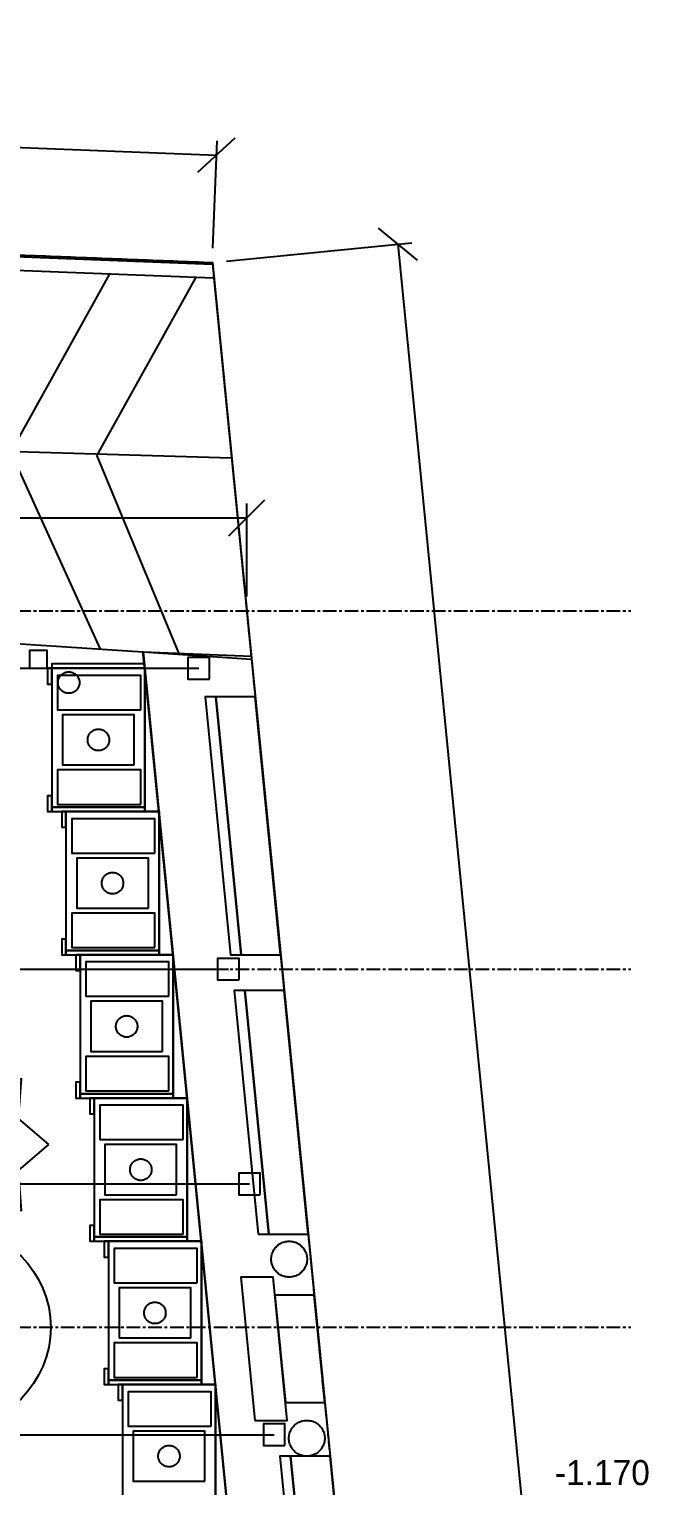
# Model space of a CAD drawing. Header units: millimetres. Extents: x -74219 to 26724, y -11313 to 45223.
# Drawn here: x 7097 to 15960, y 24885 to 45223 of the extents above; entities that cross this region are included whole.
import ezdxf

# ---------------------------------------------------------------- set-up
doc = ezdxf.new("R2010")
doc.units = ezdxf.units.MM
doc.linetypes.add('CENTER', pattern=[5.08, 3.175, -0.635, 0.635, -0.635])
doc.linetypes.add('DASHDOT', pattern=[3.556, 2.54, -0.508, 0, -0.508])
for name, color, linetype in [('SMK-CONTEXT', 8, 'CONTINUOUS'), ('SMK-DIMS', 7, 'CONTINUOUS'), ('SMK-EXIST', 30, 'CONTINUOUS'), ('SMK-GRID', 8, 'CENTER'), ('SMK-LEVEL', 7, 'CONTINUOUS'), ('SMK-LOT', 1, 'DASHDOT'), ('SMK-R10-DECO', 21, 'Continuous'), ('SMK-R10-FURN', 7, 'Continuous'), ('SMK-R10-PLANT', 3, 'Continuous'), ('SMK-R10-ROOF', 34, 'Continuous'), ('SMK-R10-STREET', 6, 'Continuous'), ('SMK-R10-TREE', 3, 'Continuous'), ('SMK-ZONE', 3, 'CONTINUOUS')]:
    doc.layers.add(name, color=color, linetype=linetype)
doc.styles.add('OpenSansCondensed-Light', font='OpenSansCondensed-Light.ttf')
doc.dimstyles.new('SMK200', dxfattribs={"dimtxt": 450, "dimasz": 300, "dimexe": 200, "dimexo": 200, "dimgap": 100, "dimtad": 1, "dimdec": 0, "dimtsz": 250, "dimcen": 2.5, "dimazin": 3, "dimtfac": 1, "dimtmove": 0, "dimatfit": 3})

# ---------------------------------------------------------------- blocks, each defined once
blk = doc.blocks.new('_OBLIQUE')
at = {"color": 0, "linetype": 'BYBLOCK'}
blk.add_line((-0.5, -0.5), (0.5, 0.5), dxfattribs=at)
blk = doc.blocks.new('*D10')
for p, q in [((0, 37300), (0, 38600)), ((10136, 37300), (10136, 38600)), ((0, 38400), (3943, 38400)), ((6193, 38400), (10136, 38400))]:
    blk.add_line(p, q)
at = {"layer": 'Defpoints'}
for p in [(0, 38400), (0, 37100), (10136, 37100)]:
    blk.add_point(p, dxfattribs=at)
at = {"layer": 'SMK-DIMS', "xscale": 500, "yscale": 500}
for p in [(0, 38400), (10136, 38400)]:
    blk.add_blockref('_OBLIQUE', p, dxfattribs=at)
at = {"layer": 'SMK-DIMS', "insert": (5068, 38400), "char_height": 450, "attachment_point": 5, "style": 'OpenSansCondensed-Light'}
blk.add_mtext('10136', dxfattribs=at)
blk = doc.blocks.new('*D13')
for p, q in [((8, 42540), (66, 44039)), ((58, 43839), (3987, 43686)), ((5786, 43617), (9714, 43464)), ((9664, 42165), (9722, 43664))]:
    blk.add_line(p, q)
at = {"layer": 'Defpoints'}
for p in [(58, 43839), (0, 42340), (9656, 41965)]:
    blk.add_point(p, dxfattribs=at)
at = {"layer": 'SMK-DIMS', "xscale": 500, "yscale": 500, "rotation": -2.224565208188413}
for p in [(58, 43839), (9714, 43464)]:
    blk.add_blockref('_OBLIQUE', p, dxfattribs=at)
at = {"layer": 'SMK-DIMS', "insert": (4886, 43652), "char_height": 450, "attachment_point": 5, "rotation": 357.7754, "style": 'OpenSansCondensed-Light'}
blk.add_mtext('9663', dxfattribs=at)
blk = doc.blocks.new('*D14')
for p, q in [((9855, 41985), (12443, 42240)), ((12244, 42220), (14035, 24052)), ((14255, 21813), (16046, 3644)), ((13658, 3409), (16245, 3664))]:
    blk.add_line(p, q)
at = {"layer": 'Defpoints'}
for p in [(12244, 42220), (9656, 41965), (13459, 3389)]:
    blk.add_point(p, dxfattribs=at)
at = {"layer": 'SMK-DIMS', "xscale": 500, "yscale": 500, "rotation": -84.37057896927848}
for p in [(12244, 42220), (16046, 3644)]:
    blk.add_blockref('_OBLIQUE', p, dxfattribs=at)
at = {"layer": 'SMK-DIMS', "insert": (14145, 22932), "char_height": 450, "attachment_point": 5, "rotation": 275.6294, "style": 'OpenSansCondensed-Light'}
blk.add_mtext('38763', dxfattribs=at)

msp = doc.modelspace()

# ---------------------------------------------------------------- linework, layer by layer
at = {"layer": 'SMK-CONTEXT'}
for points in [[(9676.6, 41747.6), (-323.4, 42130.9)], [(4612.8, 42139.3), (9657, 41943.4)], [(6843.6, 39313.8), (8217.3, 41799.2)], [(8041.1, 39265.5), (9423.8, 41752.3)], [(9676.6, 41748.2), (10196.6, 36469.1)], [(9924.1, 39233.8), (-337.5, 39535.7)], [(6843.6, 39313.8), (8087.5, 36566.9)], [(8041.1, 39265.5), (9190, 36490.1)], [(83.6, 37090.5), (8685, 36527.8)]]:
    msp.add_lwpolyline(points, dxfattribs=at)
at = {"layer": 'SMK-EXIST'}
msp.add_lwpolyline([(11991.6, 18357.5), (10494.1, 18209.8), (8708.1, 36317.6), (8685, 36527.8), (10199.9, 36470.3)], dxfattribs=at)
at = {"layer": 'SMK-GRID', "ltscale": 60}
for p, q in [((-14100, 37100), (15500, 37100)), ((-14100, 32100), (15500, 32100)), ((-14100, 27100), (15500, 27100))]:
    msp.add_line(p, q, dxfattribs=at)
at = {"layer": 'SMK-LOT', "ltscale": 50}
msp.add_lwpolyline([(-74219, 45222.9), (9656.2, 41965.1), (14057.3, -2684.6), (118.1, -6151.6), (-2408.5, -1837), (-5432.8, -1692.1), (-9138.8, -3360.4)], dxfattribs=at)
at = {"layer": 'SMK-R10-DECO'}
for points in [[(7350, 36300), (7350, 36550), (7100, 36550), (7100, 36300)], [(7800, 36100), (7799.5, 36088.2), (7798.2, 36076.5), (7795.9, 36065), (7792.7, 36053.6), (7788.6, 36042.6), (7783.7, 36031.9), (7777.9, 36021.6), (7771.4, 36011.8), (7764.1, 36002.6), (7756.1, 35993.9), (7747.4, 35985.9), (7738.2, 35978.6), (7728.4, 35972.1), (7718.1, 35966.3), (7707.4, 35961.4), (7696.4, 35957.3), (7685, 35954.1), (7673.5, 35951.8), (7661.8, 35950.5), (7650, 35950), (7638.2, 35950.5), (7626.5, 35951.8), (7615, 35954.1), (7603.6, 35957.3), (7592.6, 35961.4), (7581.9, 35966.3), (7571.6, 35972.1), (7561.8, 35978.6), (7552.6, 35985.9), (7543.9, 35993.9), (7535.9, 36002.6), (7528.6, 36011.8), (7522.1, 36021.6), (7516.3, 36031.9), (7511.4, 36042.6), (7507.3, 36053.6), (7504.1, 36065), (7501.8, 36076.5), (7500.5, 36088.2), (7500, 36100), (7500.5, 36111.8), (7501.8, 36123.5), (7504.1, 36135), (7507.3, 36146.4), (7511.4, 36157.4), (7516.3, 36168.1), (7522.1, 36178.4), (7528.6, 36188.2), (7535.9, 36197.4), (7543.9, 36206.1), (7552.6, 36214.1), (7561.8, 36221.4), (7571.6, 36227.9), (7581.9, 36233.7), (7592.6, 36238.6), (7603.6, 36242.7), (7615, 36245.9), (7626.5, 36248.2), (7638.2, 36249.5), (7650, 36250), (7661.8, 36249.5), (7673.5, 36248.2), (7685, 36245.9), (7696.4, 36242.7), (7707.4, 36238.6), (7718.1, 36233.7), (7728.4, 36227.9), (7738.2, 36221.4), (7747.4, 36214.1), (7756.1, 36206.1), (7764.1, 36197.4), (7771.4, 36188.2), (7777.9, 36178.4), (7783.7, 36168.1), (7788.6, 36157.4), (7792.7, 36146.4), (7795.9, 36135), (7798.2, 36123.5), (7799.5, 36111.8)]]:
    msp.add_lwpolyline(points, close=True, dxfattribs=at)
at = {"layer": 'SMK-R10-FURN'}
for points in [[(7414.6, 36080), (7414.6, 36300), (7354.6, 36300), (7354.6, 36080)], [(8714.6, 36300), (8714.6, 36360), (7414.6, 36360), (7414.6, 36300)], [(8714.6, 34360), (8714.6, 36300), (7414.6, 36300), (7414.6, 34360)], [(8714.6, 34300), (8911.7, 34300), (8714.6, 36300), (8714.6, 36300)], [(8654.6, 35720), (8654.6, 36200), (7494.6, 36200), (7494.6, 35720)], [(8564.6, 34950), (8564.6, 35650), (7564.6, 35650), (7564.6, 34950)], [(8214.6, 35300), (8214.1, 35288.2), (8212.8, 35276.5), (8210.5, 35265), (8207.3, 35253.6), (8203.2, 35242.6), (8198.3, 35231.9), (8192.5, 35221.6), (8186, 35211.8), (8178.7, 35202.6), (8170.7, 35193.9), (8162, 35185.9), (8152.8, 35178.6), (8143, 35172.1), (8132.7, 35166.3), (8122, 35161.4), (8111, 35157.3), (8099.6, 35154.1), (8088.1, 35151.8), (8076.4, 35150.5), (8064.6, 35150), (8052.8, 35150.5), (8041.1, 35151.8), (8029.6, 35154.1), (8018.3, 35157.3), (8007.2, 35161.4), (7996.5, 35166.3), (7986.2, 35172.1), (7976.4, 35178.6), (7967.2, 35185.9), (7958.5, 35193.9), (7950.5, 35202.6), (7943.3, 35211.8), (7936.7, 35221.6), (7931, 35231.9), (7926, 35242.6), (7921.9, 35253.6), (7918.7, 35265), (7916.5, 35276.5), (7915.1, 35288.2), (7914.6, 35300), (7915.1, 35311.8), (7916.5, 35323.5), (7918.7, 35335), (7921.9, 35346.4), (7926, 35357.4), (7931, 35368.1), (7936.7, 35378.4), (7943.3, 35388.2), (7950.5, 35397.4), (7958.5, 35406.1), (7967.2, 35414.1), (7976.4, 35421.4), (7986.2, 35427.9), (7996.5, 35433.7), (8007.2, 35438.6), (8018.3, 35442.7), (8029.6, 35445.9), (8041.1, 35448.2), (8052.8, 35449.5), (8064.6, 35450), (8076.4, 35449.5), (8088.1, 35448.2), (8099.6, 35445.9), (8111, 35442.7), (8122, 35438.6), (8132.7, 35433.7), (8143, 35427.9), (8152.8, 35421.4), (8162, 35414.1), (8170.7, 35406.1), (8178.7, 35397.4), (8186, 35388.2), (8192.5, 35378.4), (8198.3, 35368.1), (8203.2, 35357.4), (8207.3, 35346.4), (8210.5, 35335), (8212.8, 35323.5), (8214.1, 35311.8)], [(8654.6, 34400), (8654.6, 34880), (7494.6, 34880), (7494.6, 34400)], [(7414.6, 34300), (7414.6, 34520), (7354.6, 34520), (7354.6, 34300)], [(8714.6, 34300), (8714.6, 34360), (7414.6, 34360), (7414.6, 34300)], [(7611.7, 34080), (7611.7, 34300), (7551.7, 34300), (7551.7, 34080)], [(8911.7, 32360), (8911.7, 34300), (7611.7, 34300), (7611.7, 32360)], [(8851.7, 33720), (8851.7, 34200), (7691.7, 34200), (7691.7, 33720)], [(8911.7, 32300), (9108.9, 32300), (8911.7, 34300), (8911.7, 34300)], [(8761.7, 32950), (8761.7, 33650), (7761.7, 33650), (7761.7, 32950)], [(8411.7, 33300), (8411.3, 33288.2), (8409.9, 33276.5), (8407.6, 33265), (8404.4, 33253.6), (8400.3, 33242.6), (8395.4, 33231.9), (8389.6, 33221.6), (8383.1, 33211.8), (8375.8, 33202.6), (8367.8, 33193.9), (8359.2, 33185.9), (8349.9, 33178.6), (8340.1, 33172.1), (8329.8, 33166.3), (8319.1, 33161.4), (8308.1, 33157.3), (8296.8, 33154.1), (8285.2, 33151.8), (8273.5, 33150.5), (8261.7, 33150), (8250, 33150.5), (8238.3, 33151.8), (8226.7, 33154.1), (8215.4, 33157.3), (8204.3, 33161.4), (8193.6, 33166.3), (8183.4, 33172.1), (8173.6, 33178.6), (8164.3, 33185.9), (8155.7, 33193.9), (8147.7, 33202.6), (8140.4, 33211.8), (8133.8, 33221.6), (8128.1, 33231.9), (8123.2, 33242.6), (8119.1, 33253.6), (8115.9, 33265), (8113.6, 33276.5), (8112.2, 33288.2), (8111.7, 33300), (8112.2, 33311.8), (8113.6, 33323.5), (8115.9, 33335), (8119.1, 33346.4), (8123.2, 33357.4), (8128.1, 33368.1), (8133.8, 33378.4), (8140.4, 33388.2), (8147.7, 33397.4), (8155.7, 33406.1), (8164.3, 33414.1), (8173.6, 33421.4), (8183.4, 33427.9), (8193.6, 33433.7), (8204.3, 33438.6), (8215.4, 33442.7), (8226.7, 33445.9), (8238.3, 33448.2), (8250, 33449.5), (8261.7, 33450), (8273.5, 33449.5), (8285.2, 33448.2), (8296.8, 33445.9), (8308.1, 33442.7), (8319.1, 33438.6), (8329.8, 33433.7), (8340.1, 33427.9), (8349.9, 33421.4), (8359.2, 33414.1), (8367.8, 33406.1), (8375.8, 33397.4), (8383.1, 33388.2), (8389.6, 33378.4), (8395.4, 33368.1), (8400.3, 33357.4), (8404.4, 33346.4), (8407.6, 33335), (8409.9, 33323.5), (8411.3, 33311.8)], [(8851.7, 32400), (8851.7, 32880), (7691.7, 32880), (7691.7, 32400)], [(7611.7, 32300), (7611.7, 32520), (7551.7, 32520), (7551.7, 32300)], [(8911.7, 32300), (8911.7, 32360), (7611.7, 32360), (7611.7, 32300)], [(7808.9, 32080), (7808.9, 32300), (7748.9, 32300), (7748.9, 32080)], [(9108.9, 30360), (9108.9, 32300), (7808.9, 32300), (7808.9, 30360)], [(9048.9, 31720), (9048.9, 32200), (7888.9, 32200), (7888.9, 31720)], [(9108.9, 30300), (9306, 30300), (9108.9, 32300), (9108.9, 32300)], [(8958.9, 30950), (8958.9, 31650), (7958.9, 31650), (7958.9, 30950)], [(8608.9, 31300), (8608.4, 31288.2), (8607, 31276.5), (8604.7, 31265), (8601.5, 31253.6), (8597.5, 31242.6), (8592.5, 31231.9), (8586.8, 31221.6), (8580.2, 31211.8), (8572.9, 31202.6), (8564.9, 31193.9), (8556.3, 31185.9), (8547.1, 31178.6), (8537.3, 31172.1), (8527, 31166.3), (8516.3, 31161.4), (8505.2, 31157.3), (8493.9, 31154.1), (8482.3, 31151.8), (8470.7, 31150.5), (8458.9, 31150), (8447.1, 31150.5), (8435.4, 31151.8), (8423.9, 31154.1), (8412.5, 31157.3), (8401.5, 31161.4), (8390.8, 31166.3), (8380.5, 31172.1), (8370.7, 31178.6), (8361.5, 31185.9), (8352.8, 31193.9), (8344.8, 31202.6), (8337.5, 31211.8), (8331, 31221.6), (8325.2, 31231.9), (8320.3, 31242.6), (8316.2, 31253.6), (8313, 31265), (8310.7, 31276.5), (8309.3, 31288.2), (8308.9, 31300), (8309.3, 31311.8), (8310.7, 31323.5), (8313, 31335), (8316.2, 31346.4), (8320.3, 31357.4), (8325.2, 31368.1), (8331, 31378.4), (8337.5, 31388.2), (8344.8, 31397.4), (8352.8, 31406.1), (8361.5, 31414.1), (8370.7, 31421.4), (8380.5, 31427.9), (8390.8, 31433.7), (8401.5, 31438.6), (8412.5, 31442.7), (8423.9, 31445.9), (8435.4, 31448.2), (8447.1, 31449.5), (8458.9, 31450), (8470.7, 31449.5), (8482.3, 31448.2), (8493.9, 31445.9), (8505.2, 31442.7), (8516.3, 31438.6), (8527, 31433.7), (8537.3, 31427.9), (8547.1, 31421.4), (8556.3, 31414.1), (8564.9, 31406.1), (8572.9, 31397.4), (8580.2, 31388.2), (8586.8, 31378.4), (8592.5, 31368.1), (8597.5, 31357.4), (8601.5, 31346.4), (8604.7, 31335), (8607, 31323.5), (8608.4, 31311.8)], [(9048.9, 30400), (9048.9, 30880), (7888.9, 30880), (7888.9, 30400)], [(7808.9, 30300), (7808.9, 30520), (7748.9, 30520), (7748.9, 30300)], [(9108.9, 30300), (9108.9, 30360), (7808.9, 30360), (7808.9, 30300)], [(8006, 30080), (8006, 30300), (7946, 30300), (7946, 30080)], [(9306, 28360), (9306, 30300), (8006, 30300), (8006, 28360)], [(9246, 29720), (9246, 30200), (8086, 30200), (8086, 29720)], [(9306, 28300), (9503.2, 28300), (9306, 30300), (9306, 30300)], [(9156, 28950), (9156, 29650), (8156, 29650), (8156, 28950)], [(8806, 29300), (8805.6, 29288.2), (8804.2, 29276.5), (8801.9, 29265), (8798.7, 29253.6), (8794.6, 29242.6), (8789.7, 29231.9), (8783.9, 29221.6), (8777.4, 29211.8), (8770.1, 29202.6), (8762.1, 29193.9), (8753.4, 29185.9), (8744.2, 29178.6), (8734.4, 29172.1), (8724.1, 29166.3), (8713.4, 29161.4), (8702.4, 29157.3), (8691, 29154.1), (8679.5, 29151.8), (8667.8, 29150.5), (8656, 29150), (8644.3, 29150.5), (8632.6, 29151.8), (8621, 29154.1), (8609.7, 29157.3), (8598.6, 29161.4), (8587.9, 29166.3), (8577.6, 29172.1), (8567.9, 29178.6), (8558.6, 29185.9), (8550, 29193.9), (8542, 29202.6), (8534.7, 29211.8), (8528.1, 29221.6), (8522.4, 29231.9), (8517.4, 29242.6), (8513.4, 29253.6), (8510.2, 29265), (8507.9, 29276.5), (8506.5, 29288.2), (8506, 29300), (8506.5, 29311.8), (8507.9, 29323.5), (8510.2, 29335), (8513.4, 29346.4), (8517.4, 29357.4), (8522.4, 29368.1), (8528.1, 29378.4), (8534.7, 29388.2), (8542, 29397.4), (8550, 29406.1), (8558.6, 29414.1), (8567.9, 29421.4), (8577.6, 29427.9), (8587.9, 29433.7), (8598.6, 29438.6), (8609.7, 29442.7), (8621, 29445.9), (8632.6, 29448.2), (8644.3, 29449.5), (8656, 29450), (8667.8, 29449.5), (8679.5, 29448.2), (8691, 29445.9), (8702.4, 29442.7), (8713.4, 29438.6), (8724.1, 29433.7), (8734.4, 29427.9), (8744.2, 29421.4), (8753.4, 29414.1), (8762.1, 29406.1), (8770.1, 29397.4), (8777.4, 29388.2), (8783.9, 29378.4), (8789.7, 29368.1), (8794.6, 29357.4), (8798.7, 29346.4), (8801.9, 29335), (8804.2, 29323.5), (8805.6, 29311.8)], [(9246, 28400), (9246, 28880), (8086, 28880), (8086, 28400)], [(8006, 28300), (8006, 28520), (7946, 28520), (7946, 28300)], [(9306, 28300), (9306, 28360), (8006, 28360), (8006, 28300)], [(8203.2, 28080), (8203.2, 28300), (8143.2, 28300), (8143.2, 28080)], [(9503.2, 26360), (9503.2, 28300), (8203.2, 28300), (8203.2, 26360)], [(9503.2, 26300), (9700.3, 26300), (9503.2, 28300), (9503.2, 28300)], [(9443.2, 27720), (9443.2, 28200), (8283.2, 28200), (8283.2, 27720)], [(9353.2, 26950), (9353.2, 27650), (8353.2, 27650), (8353.2, 26950)], [(9003.2, 27300), (9002.7, 27288.2), (9001.3, 27276.5), (8999, 27265), (8995.8, 27253.6), (8991.7, 27242.6), (8986.8, 27231.9), (8981.1, 27221.6), (8974.5, 27211.8), (8967.2, 27202.6), (8959.2, 27193.9), (8950.6, 27185.9), (8941.3, 27178.6), (8931.5, 27172.1), (8921.3, 27166.3), (8910.6, 27161.4), (8899.5, 27157.3), (8888.2, 27154.1), (8876.6, 27151.8), (8864.9, 27150.5), (8853.2, 27150), (8841.4, 27150.5), (8829.7, 27151.8), (8818.1, 27154.1), (8806.8, 27157.3), (8795.8, 27161.4), (8785.1, 27166.3), (8774.8, 27172.1), (8765, 27178.6), (8755.7, 27185.9), (8747.1, 27193.9), (8739.1, 27202.6), (8731.8, 27211.8), (8725.3, 27221.6), (8719.5, 27231.9), (8714.6, 27242.6), (8710.5, 27253.6), (8707.3, 27265), (8705, 27276.5), (8703.6, 27288.2), (8703.2, 27300), (8703.6, 27311.8), (8705, 27323.5), (8707.3, 27335), (8710.5, 27346.4), (8714.6, 27357.4), (8719.5, 27368.1), (8725.3, 27378.4), (8731.8, 27388.2), (8739.1, 27397.4), (8747.1, 27406.1), (8755.7, 27414.1), (8765, 27421.4), (8774.8, 27427.9), (8785.1, 27433.7), (8795.8, 27438.6), (8806.8, 27442.7), (8818.1, 27445.9), (8829.7, 27448.2), (8841.4, 27449.5), (8853.2, 27450), (8864.9, 27449.5), (8876.6, 27448.2), (8888.2, 27445.9), (8899.5, 27442.7), (8910.6, 27438.6), (8921.3, 27433.7), (8931.5, 27427.9), (8941.3, 27421.4), (8950.6, 27414.1), (8959.2, 27406.1), (8967.2, 27397.4), (8974.5, 27388.2), (8981.1, 27378.4), (8986.8, 27368.1), (8991.7, 27357.4), (8995.8, 27346.4), (8999, 27335), (9001.3, 27323.5), (9002.7, 27311.8)], [(9443.2, 26400), (9443.2, 26880), (8283.2, 26880), (8283.2, 26400)], [(8203.2, 26300), (8203.2, 26520), (8143.2, 26520), (8143.2, 26300)], [(9503.2, 26300), (9503.2, 26360), (8203.2, 26360), (8203.2, 26300)], [(8400.3, 26080), (8400.3, 26300), (8340.3, 26300), (8340.3, 26080)], [(9700.3, 24360), (9700.3, 26300), (8400.3, 26300), (8400.3, 24360)], [(9700.3, 24300), (9897.4, 24300), (9700.3, 26300), (9700.3, 26300)], [(9640.3, 25720), (9640.3, 26200), (8480.3, 26200), (8480.3, 25720)], [(9550.3, 24950), (9550.3, 25650), (8550.3, 25650), (8550.3, 24950)], [(9200.3, 25300), (9199.8, 25288.2), (9198.5, 25276.5), (9196.2, 25265), (9193, 25253.6), (9188.9, 25242.6), (9183.9, 25231.9), (9178.2, 25221.6), (9171.7, 25211.8), (9164.4, 25202.6), (9156.4, 25193.9), (9147.7, 25185.9), (9138.5, 25178.6), (9128.7, 25172.1), (9118.4, 25166.3), (9107.7, 25161.4), (9096.7, 25157.3), (9085.3, 25154.1), (9073.8, 25151.8), (9062.1, 25150.5), (9050.3, 25150), (9038.5, 25150.5), (9026.8, 25151.8), (9015.3, 25154.1), (9003.9, 25157.3), (8992.9, 25161.4), (8982.2, 25166.3), (8971.9, 25172.1), (8962.1, 25178.6), (8952.9, 25185.9), (8944.2, 25193.9), (8936.2, 25202.6), (8928.9, 25211.8), (8922.4, 25221.6), (8916.6, 25231.9), (8911.7, 25242.6), (8907.6, 25253.6), (8904.4, 25265), (8902.1, 25276.5), (8900.8, 25288.2), (8900.3, 25300), (8900.8, 25311.8), (8902.1, 25323.5), (8904.4, 25335), (8907.6, 25346.4), (8911.7, 25357.4), (8916.6, 25368.1), (8922.4, 25378.4), (8928.9, 25388.2), (8936.2, 25397.4), (8944.2, 25406.1), (8952.9, 25414.1), (8962.1, 25421.4), (8971.9, 25427.9), (8982.2, 25433.7), (8992.9, 25438.6), (9003.9, 25442.7), (9015.3, 25445.9), (9026.8, 25448.2), (9038.5, 25449.5), (9050.3, 25450), (9062.1, 25449.5), (9073.8, 25448.2), (9085.3, 25445.9), (9096.7, 25442.7), (9107.7, 25438.6), (9118.4, 25433.7), (9128.7, 25427.9), (9138.5, 25421.4), (9147.7, 25414.1), (9156.4, 25406.1), (9164.4, 25397.4), (9171.7, 25388.2), (9178.2, 25378.4), (9183.9, 25368.1), (9188.9, 25357.4), (9193, 25346.4), (9196.2, 25335), (9198.5, 25323.5), (9199.8, 25311.8)]]:
    msp.add_lwpolyline(points, close=True, dxfattribs=at)
at = {"layer": 'SMK-R10-PLANT'}
msp.add_lwpolyline([(10444.5, 18750), (8692.2, 36527.3), (10201.9, 36428.6), (10502.9, 33375.4), (10254, 35900), (9704, 35900), (9554, 35900), (9908.9, 32300), (10058.9, 32300), (10608.9, 32300), (11077.1, 27550), (10527.1, 27550), (10674.9, 26050), (11224.9, 26050), (11195.1, 26352.4), (11298.9, 25300), (10974.2, 25300), (10748.9, 25300), (10598.9, 25300), (10963.6, 21600)], dxfattribs=at)
at = {"layer": 'SMK-R10-ROOF'}
for p, q in [((0, 36300), (9464.6, 36300)), ((0, 32100), (9878.6, 32100)), ((0, 29100), (10174.3, 29100)), ((0, 25600), (10519.3, 25600))]:
    msp.add_line(p, q, dxfattribs=at)
for points in [[(9614.6, 36150), (9614.6, 36450), (9314.6, 36450), (9314.6, 36150)], [(10028.6, 31950), (10028.6, 32250), (9728.6, 32250), (9728.6, 31950)], [(10324.3, 28950), (10324.3, 29250), (10024.3, 29250), (10024.3, 28950)], [(10669.3, 25450), (10669.3, 25750), (10369.3, 25750), (10369.3, 25450)]]:
    msp.add_lwpolyline(points, close=True, dxfattribs=at)
msp.add_circle((5999, 27097), 1400, dxfattribs=at)
at = {"layer": 'SMK-R10-STREET'}
for points in [[(9908.9, 32300), (10058.9, 32300), (9704, 35900), (9554, 35900)], [(10058.9, 32300), (10608.9, 32300), (10254, 35900), (9704, 35900)], [(10293.3, 28400), (10443.3, 28400), (10108.2, 31800), (9958.2, 31800)], [(10443.3, 28400), (10993.3, 28400), (10658.2, 31800), (10108.2, 31800)], [(10977.8, 28050), (10977.3, 28033.6), (10975.7, 28017.4), (10973, 28001.2), (10969.3, 27985.3), (10964.5, 27969.6), (10958.8, 27954.3), (10952, 27939.4), (10944.3, 27925), (10935.7, 27911.1), (10926.1, 27897.8), (10915.8, 27885.2), (10904.6, 27873.2), (10892.6, 27862), (10880, 27851.7), (10866.7, 27842.1), (10852.8, 27833.5), (10838.4, 27825.8), (10823.5, 27819), (10808.2, 27813.3), (10792.5, 27808.5), (10776.6, 27804.8), (10760.4, 27802.1), (10744.2, 27800.5), (10727.8, 27800), (10711.5, 27800.5), (10695.2, 27802.1), (10679, 27804.8), (10663.1, 27808.5), (10647.4, 27813.3), (10632.1, 27819), (10617.2, 27825.8), (10602.8, 27833.5), (10588.9, 27842.1), (10575.6, 27851.7), (10563, 27862), (10551, 27873.2), (10539.8, 27885.2), (10529.5, 27897.8), (10519.9, 27911.1), (10511.3, 27925), (10503.6, 27939.4), (10496.8, 27954.3), (10491.1, 27969.6), (10486.3, 27985.3), (10482.6, 28001.2), (10479.9, 28017.4), (10478.3, 28033.6), (10477.8, 28050), (10478.3, 28066.4), (10479.9, 28082.6), (10482.6, 28098.8), (10486.3, 28114.7), (10491.1, 28130.4), (10496.8, 28145.7), (10503.6, 28160.6), (10511.3, 28175), (10519.9, 28188.9), (10529.5, 28202.2), (10539.8, 28214.8), (10551, 28226.8), (10563, 28238), (10575.6, 28248.3), (10588.9, 28257.9), (10602.8, 28266.5), (10617.2, 28274.2), (10632.1, 28281), (10647.4, 28286.7), (10663.1, 28291.5), (10679, 28295.2), (10695.2, 28297.9), (10711.5, 28299.5), (10727.8, 28300), (10744.2, 28299.5), (10760.4, 28297.9), (10776.6, 28295.2), (10792.5, 28291.5), (10808.2, 28286.7), (10823.5, 28281), (10838.4, 28274.2), (10852.8, 28266.5), (10866.7, 28257.9), (10880, 28248.3), (10892.6, 28238), (10904.6, 28226.8), (10915.8, 28214.8), (10926.1, 28202.2), (10935.7, 28188.9), (10944.3, 28175), (10952, 28160.6), (10958.8, 28145.7), (10964.5, 28130.4), (10969.3, 28114.7), (10973, 28098.8), (10975.7, 28082.6), (10977.3, 28066.4)], [(10249.6, 25800), (10699.6, 25800), (10502.4, 27800), (10052.4, 27800)], [(10674.9, 26050), (11224.9, 26050), (11077.1, 27550), (10527.1, 27550)], [(11224.2, 25550), (11223.7, 25533.6), (11222.1, 25517.4), (11219.4, 25501.2), (11215.7, 25485.3), (11211, 25469.6), (11205.2, 25454.3), (11198.4, 25439.4), (11190.7, 25425), (11182.1, 25411.1), (11172.6, 25397.8), (11162.2, 25385.2), (11151, 25373.2), (11139.1, 25362), (11126.4, 25351.7), (11113.1, 25342.1), (11099.2, 25333.5), (11084.8, 25325.8), (11069.9, 25319), (11054.6, 25313.3), (11038.9, 25308.5), (11023, 25304.8), (11006.9, 25302.1), (10990.6, 25300.5), (10974.2, 25300), (10957.9, 25300.5), (10941.6, 25302.1), (10925.5, 25304.8), (10909.5, 25308.5), (10893.9, 25313.3), (10878.6, 25319), (10863.7, 25325.8), (10849.2, 25333.5), (10835.3, 25342.1), (10822, 25351.7), (10809.4, 25362), (10797.4, 25373.2), (10786.3, 25385.2), (10775.9, 25397.8), (10766.4, 25411.1), (10757.7, 25425), (10750, 25439.4), (10743.3, 25454.3), (10737.5, 25469.6), (10732.7, 25485.3), (10729, 25501.2), (10726.4, 25517.4), (10724.8, 25533.6), (10724.2, 25550), (10724.8, 25566.4), (10726.4, 25582.6), (10729, 25598.8), (10732.7, 25614.7), (10737.5, 25630.4), (10743.3, 25645.7), (10750, 25660.6), (10757.7, 25675), (10766.4, 25688.9), (10775.9, 25702.2), (10786.3, 25714.8), (10797.4, 25726.8), (10809.4, 25738), (10822, 25748.3), (10835.3, 25757.9), (10849.2, 25766.5), (10863.7, 25774.2), (10878.6, 25781), (10893.9, 25786.7), (10909.5, 25791.5), (10925.5, 25795.2), (10941.6, 25797.9), (10957.9, 25799.5), (10974.2, 25800), (10990.6, 25799.5), (11006.9, 25797.9), (11023, 25795.2), (11038.9, 25791.5), (11054.6, 25786.7), (11069.9, 25781), (11084.8, 25774.2), (11099.2, 25766.5), (11113.1, 25757.9), (11126.4, 25748.3), (11139.1, 25738), (11151, 25726.8), (11162.2, 25714.8), (11172.6, 25702.2), (11182.1, 25688.9), (11190.7, 25675), (11198.4, 25660.6), (11205.2, 25645.7), (11211, 25630.4), (11215.7, 25614.7), (11219.4, 25598.8), (11222.1, 25582.6), (11223.7, 25566.4)], [(10963.6, 21600), (11113.6, 21600), (10748.9, 25300), (10598.9, 25300)], [(11113.6, 21600), (11663.6, 21600), (11298.9, 25300), (10748.9, 25300)]]:
    msp.add_lwpolyline(points, close=True, dxfattribs=at)
at = {"layer": 'SMK-R10-TREE'}
msp.add_lwpolyline([(7370, 29650), (6947.7, 30013.5), (6989.2, 30569.2), (6433.5, 30527.7), (6070, 30950), (5706.5, 30527.7), (5150.8, 30569.2), (5192.3, 30013.5), (4770, 29650), (5192.3, 29286.5), (5150.8, 28730.8), (5706.5, 28772.3), (6070, 28350), (6433.5, 28772.3), (6989.2, 28730.8), (6947.7, 29286.5)], close=True, dxfattribs=at)
at = {"layer": 'SMK-ZONE'}
msp.add_lwpolyline([(0, 42340.2), (9656.2, 41965.1), (13458.6, 3389.2), (-167.5, 0), (-7250, 0), (-7250, 4100), (0, 4100)], close=True, dxfattribs=at)

# ---------------------------------------------------------------- texts
at = {"layer": 'SMK-LEVEL'}
msp.add_text('-1.170', height=350, dxfattribs=at).set_placement((14437.6, 24895.6))

# ---------------------------------------------------------------- dimensions: what is measured, and where the dimension line sits
at = {"layer": 'SMK-DIMS'}
for base, p1, p2, angle, picture, middle in [((58.2, 43839.1), (0, 42340.2), (9656.2, 41965.1), 357.77543, '*D13', (4886.3, 43651.5)), ((12243.7, 42220.1), (9656.2, 41965.1), (13458.6, 3389.2), 275.62942, '*D14', (14144.9, 22932.2))]:
    dim = msp.add_linear_dim(base=base, p1=p1, p2=p2, angle=angle, dimstyle='SMK200', dxfattribs=at)
    dim.commit()
    dim.dimension.update_dxf_attribs({"geometry": picture, "text_midpoint": middle})
dim = msp.add_linear_dim(base=(0, 38400), p1=(0, 37100), p2=(10136, 37100), dimstyle='SMK200', dxfattribs=at)
dim.commit()
dim.dimension.update_dxf_attribs({"geometry": '*D10', "text_midpoint": (5068, 38400)})

doc.saveas('drawing.dxf')
